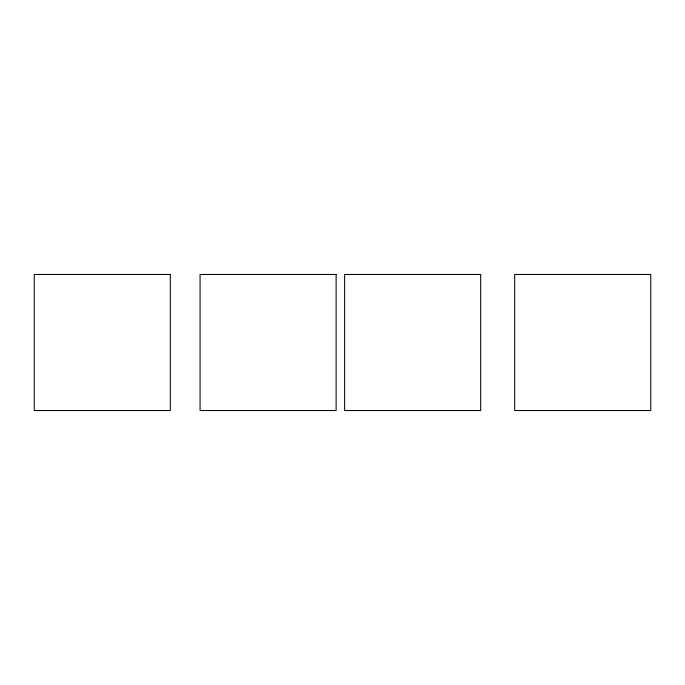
<?xml version="1.0" encoding="UTF-8"?>
<svg xmlns="http://www.w3.org/2000/svg" width="685" height="685" viewBox="0 0 685 685"><rect width="100%" height="100%" fill="white"/><g stroke="black" fill="none" stroke-linecap="round" stroke-linejoin="round"><path stroke-width="1.03" d="M170.308 274.471L34.25 274.471L34.25 410.529L170.308 410.529L170.308 274.471M336.121 274.471L200.071 274.471L200.071 410.529L336.121 410.529L336.121 274.471M480.682 274.471L344.623 274.471L344.623 410.529L480.682 410.529L480.682 274.471M650.75 274.471L514.692 274.471L514.692 410.529L650.75 410.529L650.75 274.471"/></g></svg>
